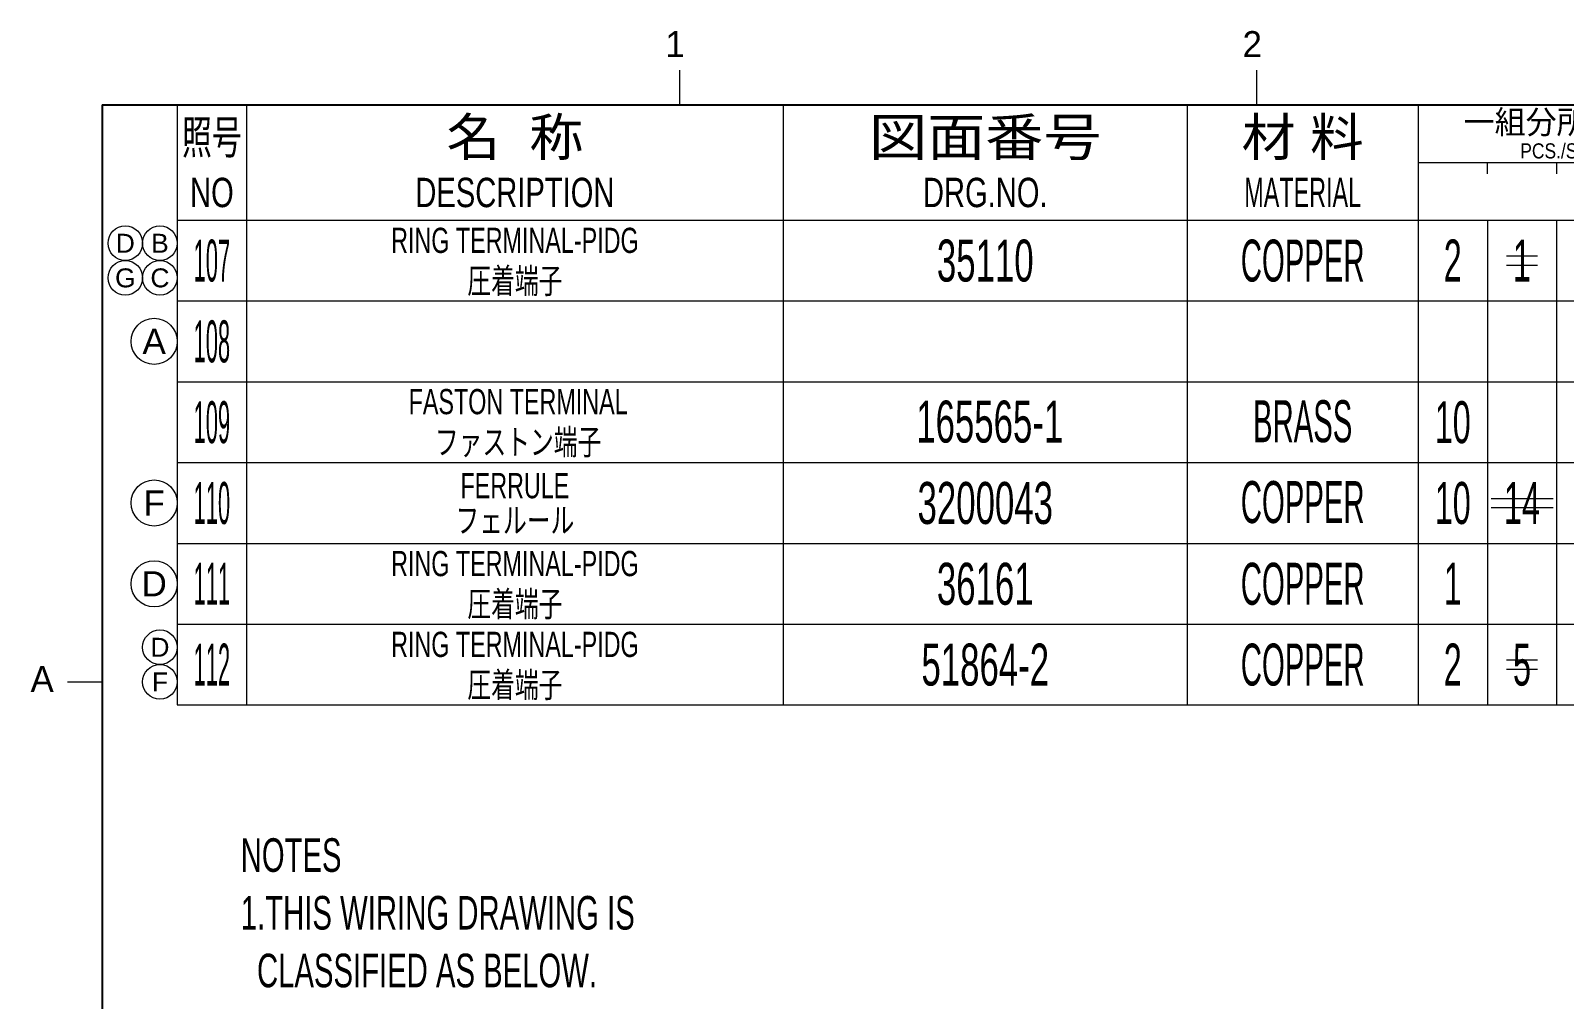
# Model space of a CAD drawing. Header units: millimetres. Extents: x 7 to 587, y 2 to 418.
# Drawn here: x 26.8 to 159.7, y 332.5 to 416.4 of the extents above; entities that cross this region are included whole.
import ezdxf
from ezdxf.enums import TextEntityAlignment as Align

# ---------------------------------------------------------------- set-up
doc = ezdxf.new("R2010")
doc.units = ezdxf.units.MM
for name, color, linetype in [('GR1_05', 7, 'Continuous'), ('図面枠C7M', 7, 'Continuous'), ('表題、部品表_01', 7, 'Continuous'), ('表題、部品表_02', 7, 'Continuous'), ('表題、部品表_03', 7, 'Continuous')]:
    doc.layers.add(name, color=color, linetype=linetype)
doc.styles.add('HG丸ｺﾞｼｯｸM-PRO', font='')
doc.styles.get('HG丸ｺﾞｼｯｸM-PRO').set_extended_font_data('HG丸ｺﾞｼｯｸM-PRO')

# ---------------------------------------------------------------- blocks, each defined once
blk = doc.blocks.new('BLKF023')
at = {"layer": '図面枠C7M', "color": 4, "linetype": 'Continuous', "lineweight": 13}
for p, q in [((83, 413), (83, 410)), ((133, 413), (133, 410)), ((30, 360), (33, 360))]:
    blk.add_line(p, q, dxfattribs=at)
at = {"layer": '図面枠C7M', "color": 2, "linetype": 'Continuous', "lineweight": 25}
for q in [(587, 410), (33, 10)]:
    blk.add_line((33, 410), q, dxfattribs=at)
at = {"layer": '図面枠C7M', "color": 4, "linetype": 'Continuous', "lineweight": 13, "style": 'HG丸ｺﾞｼｯｸM-PRO'}
for s, width, p in [('1', 1.003994, (81.79, 413.45)), ('2', 1.003994, (131.79, 413.45)), ('A', 1.002405, (26.79, 358.45))]:
    blk.add_text(s, height=2.25, dxfattribs=dict(at, width=width)).set_placement(p, align=Align.BOTTOM_LEFT)
blk = doc.blocks.new('BLKF062')
at = {"layer": '表題、部品表_02', "color": 4, "linetype": 'Continuous', "lineweight": 13}
for p, q in [((39.5, 400), (39.5, 393)), ((39.5, 400), (218, 400)), ((45.5, 400), (45.5, 393)), ((92, 400), (92, 393)), ((127, 400), (127, 393)), ((147, 400), (147, 393)), ((153, 400), (153, 393)), ((159, 400), (159, 393)), ((39.5, 393), (218, 393))]:
    blk.add_line(p, q, dxfattribs=at)
blk = doc.blocks.new('BLKF064')
at = {"layer": '表題、部品表_02', "color": 4, "linetype": 'Continuous', "lineweight": 13}
for p, q in [((39.5, 393), (39.5, 386)), ((39.5, 393), (218, 393)), ((45.5, 393), (45.5, 386)), ((92, 393), (92, 386)), ((127, 393), (127, 386)), ((147, 393), (147, 386)), ((153, 393), (153, 386)), ((159, 393), (159, 386)), ((39.5, 386), (218, 386))]:
    blk.add_line(p, q, dxfattribs=at)
blk = doc.blocks.new('BLKF066')
at = {"layer": '表題、部品表_02', "color": 4, "linetype": 'Continuous', "lineweight": 13}
for p, q in [((39.5, 379), (39.5, 372)), ((39.5, 379), (218, 379)), ((45.5, 379), (45.5, 372)), ((92, 379), (92, 372)), ((127, 379), (127, 372)), ((147, 379), (147, 372)), ((153, 379), (153, 372)), ((159, 379), (159, 372)), ((39.5, 372), (218, 372))]:
    blk.add_line(p, q, dxfattribs=at)
blk = doc.blocks.new('BLKF105')
at = {"layer": '表題、部品表_02', "color": 4, "linetype": 'Continuous', "lineweight": 13}
for p, q in [((39.5, 386), (39.5, 379)), ((39.5, 386), (218, 386)), ((45.5, 386), (45.5, 379)), ((92, 386), (92, 379)), ((127, 386), (127, 379)), ((147, 386), (147, 379)), ((153, 386), (153, 379)), ((159, 386), (159, 379)), ((39.5, 379), (218, 379))]:
    blk.add_line(p, q, dxfattribs=at)
blk = doc.blocks.new('BLKF115')
at = {"layer": 'GR1_05', "color": 4, "linetype": 'Continuous', "lineweight": 13}
blk.add_circle((37.5, 389.5), 2, dxfattribs=at)
at = {"layer": 'GR1_05', "color": 4, "linetype": 'Continuous', "lineweight": 13, "style": 'HG丸ｺﾞｼｯｸM-PRO', "width": 1.042301}
blk.add_text('A', height=2.18, dxfattribs=at).set_placement((37.5, 389.5), align=Align.MIDDLE_CENTER)
blk = doc.blocks.new('BLKF128')
at = {"layer": '表題、部品表_02', "color": 4, "linetype": 'Continuous', "lineweight": 13}
for p, q in [((39.5, 372), (39.5, 365)), ((39.5, 372), (218, 372)), ((45.5, 372), (45.5, 365)), ((92, 372), (92, 365)), ((127, 372), (127, 365)), ((147, 372), (147, 365)), ((153, 372), (153, 365)), ((159, 372), (159, 365)), ((39.5, 365), (218, 365))]:
    blk.add_line(p, q, dxfattribs=at)
blk = doc.blocks.new('BLKF130')
at = {"layer": '表題、部品表_02', "color": 4, "linetype": 'Continuous', "lineweight": 13}
for p, q in [((39.5, 365), (39.5, 358)), ((39.5, 365), (218, 365)), ((45.5, 365), (45.5, 358)), ((92, 365), (92, 358)), ((127, 365), (127, 358)), ((147, 365), (147, 358)), ((153, 365), (153, 358)), ((159, 365), (159, 358)), ((39.5, 358), (218, 358))]:
    blk.add_line(p, q, dxfattribs=at)
blk = doc.blocks.new('BLKF132')
at = {"layer": 'GR1_05', "color": 4, "linetype": 'Continuous', "lineweight": 13}
blk.add_circle((37.5, 368.5), 2, dxfattribs=at)
at = {"layer": 'GR1_05', "color": 4, "linetype": 'Continuous', "lineweight": 13, "style": 'HG丸ｺﾞｼｯｸM-PRO', "width": 1.042833}
blk.add_text('D', height=2.18, dxfattribs=at).set_placement((37.5, 368.5), align=Align.MIDDLE_CENTER)
blk = doc.blocks.new('BLKF157')
at = {"layer": '表題、部品表_01', "color": 4, "linetype": 'Continuous', "lineweight": 13}
for p, q in [((39.5, 410), (39.5, 400)), ((39.5, 410), (218, 410)), ((45.5, 410), (45.5, 400)), ((92, 410), (92, 400)), ((127, 410), (127, 400)), ((147, 410), (147, 400)), ((147, 405), (171, 405)), ((153, 404), (153, 405)), ((159, 405), (159, 404)), ((39.5, 400), (218, 400))]:
    blk.add_line(p, q, dxfattribs=at)
at = {"layer": '表題、部品表_01', "color": 3, "linetype": 'Continuous', "lineweight": 35, "style": 'HG丸ｺﾞｼｯｸM-PRO'}
for s, height, width, p in [('名  称', 3.273, 1.042426, (68.75, 407.2)), ('図面番号', 3.273, 1.127518, (109.5, 407.2)), ('材 料', 3.273, 1.042439, (137, 407.2)), ('一組分所要数', 2.036, 0.966638, (159, 408.5)), ('照号', 2.909, 0.651535, (42.5, 407.2)), ('PCS./SET.', 1.309, 0.862935, (159.5, 406)), ('NO', 2.545, 0.740841, (42.5, 402.4)), ('DESCRIPTION', 2.5455, 0.741365, (68.75, 402.4)), ('DRG.NO.', 2.545, 0.741189, (109.5, 402.4)), ('MATERIAL', 2.545, 0.594756, (137, 402.4))]:
    blk.add_text(s, height=height, dxfattribs=dict(at, width=width)).set_placement(p, align=Align.MIDDLE_CENTER)
blk = doc.blocks.new('BLKF156')
at = {"layer": '表題、部品表_01', "color": 3, "linetype": 'Continuous', "lineweight": 13}
blk.add_blockref('BLKF157', (0, 0), dxfattribs=at)
blk = doc.blocks.new('BLKF161')
at = {"layer": 'GR1_05', "color": 4, "linetype": 'Continuous', "lineweight": 13}
blk.add_circle((38, 398), 1.5, dxfattribs=at)
at = {"layer": 'GR1_05', "color": 4, "linetype": 'Continuous', "lineweight": 13, "style": 'HG丸ｺﾞｼｯｸM-PRO', "width": 1.04272}
blk.add_text('B', height=1.64, dxfattribs=at).set_placement((38, 398), align=Align.MIDDLE_CENTER)
blk = doc.blocks.new('BLKF162')
at = {"layer": 'GR1_05', "color": 4, "linetype": 'Continuous', "lineweight": 13}
blk.add_circle((38, 395), 1.5, dxfattribs=at)
at = {"layer": 'GR1_05', "color": 4, "linetype": 'Continuous', "lineweight": 13, "style": 'HG丸ｺﾞｼｯｸM-PRO', "width": 1.042931}
blk.add_text('C', height=1.64, dxfattribs=at).set_placement((38, 395), align=Align.MIDDLE_CENTER)
blk = doc.blocks.new('BLKF163')
at = {"layer": 'GR1_05', "color": 4, "linetype": 'Continuous', "lineweight": 13}
blk.add_circle((35, 398), 1.5, dxfattribs=at)
at = {"layer": 'GR1_05', "color": 4, "linetype": 'Continuous', "lineweight": 13, "style": 'HG丸ｺﾞｼｯｸM-PRO', "width": 1.042833}
blk.add_text('D', height=1.64, dxfattribs=at).set_placement((35, 398), align=Align.MIDDLE_CENTER)
blk = doc.blocks.new('BLKF183')
at = {"layer": 'GR1_05', "color": 4, "linetype": 'Continuous', "lineweight": 13}
blk.add_circle((38, 363), 1.5, dxfattribs=at)
at = {"layer": 'GR1_05', "color": 4, "linetype": 'Continuous', "lineweight": 13, "style": 'HG丸ｺﾞｼｯｸM-PRO', "width": 1.042833}
blk.add_text('D', height=1.64, dxfattribs=at).set_placement((38, 363), align=Align.MIDDLE_CENTER)
blk = doc.blocks.new('BLKF184')
at = {"layer": 'GR1_05', "color": 4, "linetype": 'Continuous', "lineweight": 13}
blk.add_circle((38, 360), 1.5, dxfattribs=at)
at = {"layer": 'GR1_05', "color": 4, "linetype": 'Continuous', "lineweight": 13, "style": 'HG丸ｺﾞｼｯｸM-PRO', "width": 1.042153}
blk.add_text('F', height=1.64, dxfattribs=at).set_placement((38, 360), align=Align.MIDDLE_CENTER)
blk = doc.blocks.new('BLKF185')
at = {"layer": 'GR1_05', "color": 4, "linetype": 'Continuous', "lineweight": 13}
blk.add_circle((37.5, 375.5), 2, dxfattribs=at)
at = {"layer": 'GR1_05', "color": 4, "linetype": 'Continuous', "lineweight": 13, "style": 'HG丸ｺﾞｼｯｸM-PRO', "width": 1.042153}
blk.add_text('F', height=2.18, dxfattribs=at).set_placement((37.5, 375.5), align=Align.MIDDLE_CENTER)
blk = doc.blocks.new('BLKF190')
at = {"layer": 'GR1_05', "color": 4, "linetype": 'Continuous', "lineweight": 13}
blk.add_circle((35, 395), 1.5, dxfattribs=at)
at = {"layer": 'GR1_05', "color": 4, "linetype": 'Continuous', "lineweight": 13, "style": 'HG丸ｺﾞｼｯｸM-PRO', "width": 1.042883}
blk.add_text('G', height=1.64, dxfattribs=at).set_placement((35, 395), align=Align.MIDDLE_CENTER)

msp = doc.modelspace()

# ---------------------------------------------------------------- linework, layer by layer
at = {"layer": 'GR1_05', "color": 4, "linetype": 'Continuous', "lineweight": 13}
for p, q in [((154.65, 396.9), (157.35, 396.9)), ((154.65, 396.1), (157.35, 396.1)), ((153.32, 375.9), (158.71, 375.9)), ((153.32, 375.1), (158.71, 375.1)), ((154.65, 361.9), (157.35, 361.9)), ((154.65, 361.1), (157.35, 361.1))]:
    msp.add_line(p, q, dxfattribs=at)

# ---------------------------------------------------------------- block references
for name in ['BLKF163', 'BLKF161', 'BLKF190', 'BLKF162', 'BLKF115', 'BLKF185', 'BLKF132', 'BLKF183', 'BLKF184']:
    msp.add_blockref(name, (0, 0), dxfattribs=at)
at = {"layer": '図面枠C7M', "color": 4, "linetype": 'Continuous', "lineweight": 13}
msp.add_blockref('BLKF023', (0, 0), dxfattribs=at)
at = {"layer": '表題、部品表_01', "color": 3, "linetype": 'Continuous', "lineweight": 13}
msp.add_blockref('BLKF156', (0, 0), dxfattribs=at)
at = {"layer": '表題、部品表_02', "color": 4, "linetype": 'Continuous', "lineweight": 13}
for name in ['BLKF062', 'BLKF064', 'BLKF105', 'BLKF066', 'BLKF128', 'BLKF130']:
    msp.add_blockref(name, (0, 0), dxfattribs=at)

# ---------------------------------------------------------------- texts
at = {"layer": 'GR1_05', "color": 3, "linetype": 'Continuous', "lineweight": 35, "style": 'HG丸ｺﾞｼｯｸM-PRO', "width": 0.576062}
for s, height, p in [('1', 3.64, (156, 396.5)), ('14', 3.636, (156, 375.5)), ('5', 3.64, (156, 361.5))]:
    msp.add_text(s, height=height, dxfattribs=at).set_placement(p, align=Align.MIDDLE_CENTER)
at = {"layer": '表題、部品表_01', "color": 3, "linetype": 'Continuous', "lineweight": 35, "style": 'HG丸ｺﾞｼｯｸM-PRO'}
for s, height, width, p in [('NOTES', 2.909, 0.651237, (45, 345)), ('1.THIS WIRING DRAWING IS', 2.9091, 0.652686, (45, 340)), ('  CLASSIFIED AS BELOW.', 2.9091, 0.651918, (45, 335))]:
    msp.add_text(s, height=height, dxfattribs=dict(at, width=width)).set_placement(p, align=Align.MIDDLE_LEFT)
at = {"layer": '表題、部品表_03', "color": 3, "linetype": 'Continuous', "lineweight": 35, "style": 'HG丸ｺﾞｼｯｸM-PRO'}
for s, height, width, p in [('RING TERMINAL-PIDG', 2.1818, 0.692588, (68.75, 398.25)), ('107', 3.636, 0.389528, (42.5, 396.5)), ('35110', 3.636, 0.619953, (109.5, 396.5)), ('COPPER', 3.636, 0.52205, (137, 396.5)), ('2', 3.64, 0.576062, (150, 396.5)), ('圧着端子', 2.182, 0.692256, (68.75, 394.75)), ('108', 3.636, 0.389528, (42.5, 389.5)), ('FASTON TERMINAL', 2.1818, 0.692593, (69.03, 384.28)), ('109', 3.636, 0.389528, (42.5, 382.5)), ('165565-1', 3.636, 0.619824, (109.89, 382.55)), ('BRASS', 3.636, 0.521751, (137, 382.58)), ('10', 3.636, 0.576062, (150, 382.5)), ('ファストン端子', 2.182, 0.692256, (69.03, 380.78)), ('110', 3.636, 0.389528, (42.5, 375.5)), ('FERRULE', 2.182, 0.691911, (68.75, 377)), ('3200043', 3.636, 0.619953, (109.5, 375.5)), ('COPPER', 3.636, 0.52205, (137, 375.58)), ('10', 3.636, 0.576062, (150, 375.5)), ('フェルール', 2.182, 0.692256, (68.75, 374)), ('RING TERMINAL-PIDG', 2.1818, 0.692588, (68.75, 370.25)), ('111', 3.636, 0.389528, (42.5, 368.5)), ('36161', 3.636, 0.619953, (109.5, 368.5)), ('COPPER', 3.636, 0.52205, (137, 368.5)), ('1', 3.64, 0.576062, (150, 368.5)), ('圧着端子', 2.182, 0.692256, (68.75, 366.75)), ('RING TERMINAL-PIDG', 2.1818, 0.692588, (68.75, 363.25)), ('112', 3.636, 0.389528, (42.5, 361.5)), ('51864-2', 3.636, 0.619805, (109.5, 361.5)), ('COPPER', 3.636, 0.52205, (137, 361.5)), ('2', 3.64, 0.576062, (150, 361.5)), ('圧着端子', 2.182, 0.692256, (68.75, 359.75))]:
    msp.add_text(s, height=height, dxfattribs=dict(at, width=width)).set_placement(p, align=Align.MIDDLE_CENTER)

doc.saveas('drawing.dxf')
